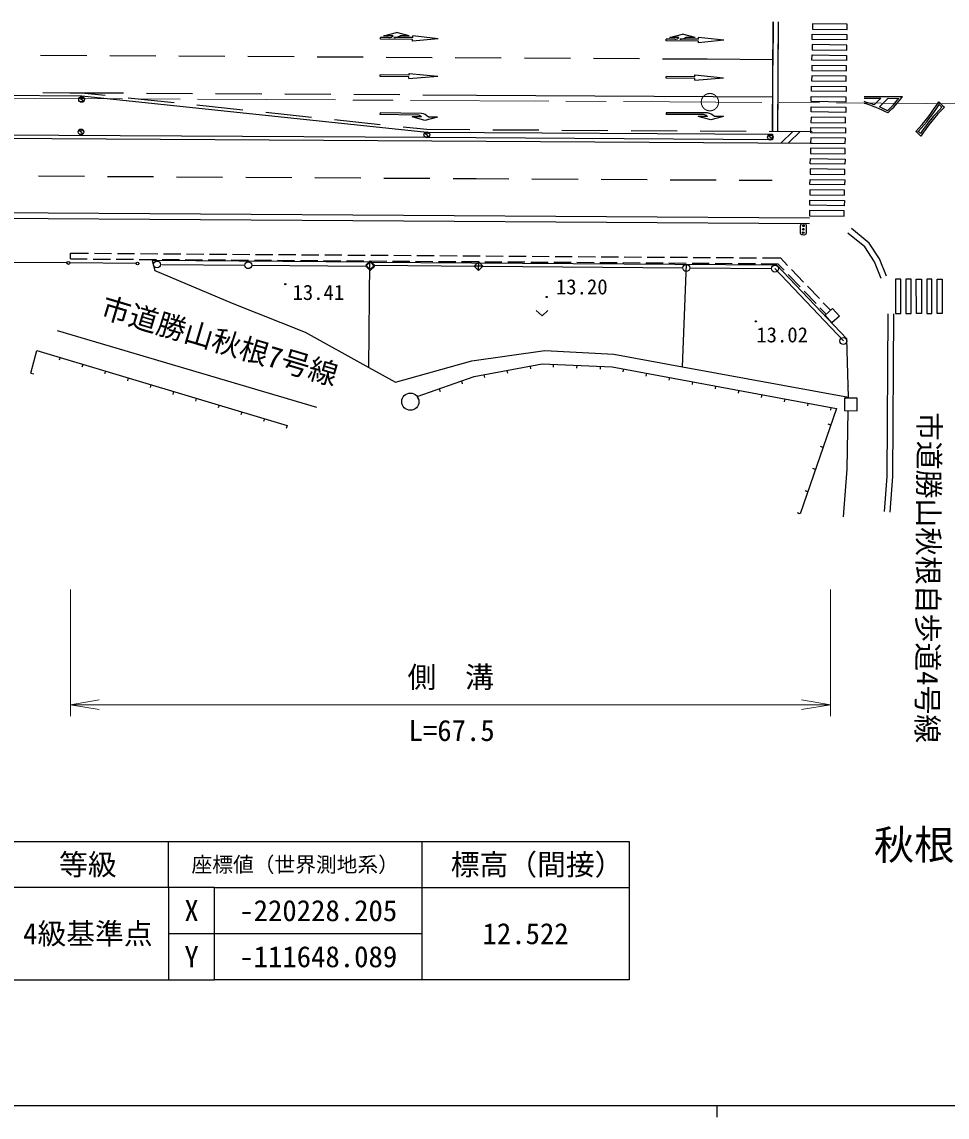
# Model space of a CAD drawing. Units: millimetres at full size, sheet at 1:1000; details may follow other scales. Extents: x 40000 to 680000, y 20000 to 380000.
# Drawn here: x 107666 to 187992, y 204000 to 299090 of the extents above; entities that cross this region are included whole.
import ezdxf
from ezdxf.enums import TextEntityAlignment as Align

# ---------------------------------------------------------------- set-up
doc = ezdxf.new("R2010")
doc.units = ezdxf.units.MM
doc.header["$LTSCALE"] = 1000
doc.linetypes.add('CHAIN', pattern=[18.5, 12, -1.5, 3.5, -1.5])
for name, color, linetype, lineweight in [('M-BGD', 7, 'Continuous', 25), ('M-BMK', 2, 'CHAIN', 13), ('M-BMK-ROW', 30, 'Continuous', 25), ('M-BMK-SRVR', 3, 'Continuous', 25), ('M-STR-HTXT', 7, 'Continuous', 13), ('M-STR-STRC', 7, 'Continuous', 25), ('M-TTL-BAND', 7, 'Continuous', 25)]:
    doc.layers.add(name, color=color, linetype=linetype, lineweight=lineweight)
doc.layers.add('M-BMK-HTXT', color=7, linetype='Continuous')
doc.styles.add('ＭＳ ゴシック', font='')
doc.styles.get('ＭＳ ゴシック').set_extended_font_data('MS Gothic')

# ---------------------------------------------------------------- blocks, each defined once
blk = doc.blocks.new('open_arrow')
at = {"color": 0, "linetype": 'Continuous', "lineweight": -2}
blk.add_lwpolyline([(7.5, 1.25), (0, 0), (7.5, -1.25)], dxfattribs=at)

msp = doc.modelspace()

# ---------------------------------------------------------------- linework, layer by layer
at = {"layer": 'M-BGD'}
for p, q in [((67404, 292975), (112862, 292667)), ((112757, 292442), (112760, 292472)), ((112766, 292411), (112757, 292442)), ((112760, 292472), (112769, 292496)), ((112781, 292388), (112766, 292411)), ((112767, 292197), (112780, 292182)), ((112769, 292496), (112787, 292518)), ((112780, 292182), (112799, 292173)), ((112915, 292307), (112781, 292388)), ((112787, 292518), (112826, 292528)), ((112799, 292173), (112825, 292167)), ((112825, 292167), (112864, 292166)), ((112826, 292528), (112884, 292527)), ((112862, 292667), (142814, 289519)), ((112864, 292166), (112896, 292174)), ((112884, 292527), (112909, 292523)), ((112896, 292174), (112924, 292193)), ((112909, 292523), (112932, 292511)), ((112933, 292292), (112915, 292307)), ((112924, 292193), (112941, 292220)), ((112932, 292511), (112952, 292492)), ((112942, 292267), (112933, 292292)), ((112941, 292220), (112943, 292248)), ((112943, 292248), (112942, 292267)), ((112952, 292492), (112969, 292463)), ((142806, 289049), (102596, 289277)), ((112706, 289621), (112709, 289651)), ((112715, 289589), (112706, 289621)), ((112709, 289651), (112718, 289674)), ((112730, 289567), (112715, 289589)), ((112716, 289376), (112729, 289360)), ((112718, 289674), (112736, 289696)), ((112729, 289360), (112748, 289351)), ((112864, 289485), (112730, 289567)), ((112736, 289696), (112775, 289707)), ((112748, 289351), (112774, 289346)), ((112774, 289346), (112813, 289345)), ((112775, 289707), (112833, 289706)), ((112813, 289345), (112845, 289353)), ((112833, 289706), (112857, 289701)), ((112845, 289353), (112873, 289371)), ((112857, 289701), (112881, 289690)), ((112881, 289471), (112864, 289485)), ((112873, 289371), (112890, 289398)), ((112881, 289690), (112901, 289670)), ((112891, 289446), (112881, 289471)), ((112890, 289398), (112892, 289427)), ((112892, 289427), (112891, 289446)), ((112901, 289670), (112918, 289641)), ((142730, 289371), (142733, 289401)), ((142739, 289339), (142730, 289371)), ((142733, 289401), (142742, 289424)), ((142753, 289316), (142739, 289339)), ((142739, 289125), (142753, 289110)), ((142742, 289424), (142760, 289446)), ((142888, 289235), (142753, 289316)), ((142753, 289110), (142771, 289101)), ((142760, 289446), (142799, 289457)), ((142771, 289101), (142798, 289095)), ((142798, 289095), (142836, 289095)), ((142799, 289457), (142856, 289456)), ((142814, 289519), (172841, 289345)), ((142836, 289095), (142869, 289103)), ((142856, 289456), (142881, 289451)), ((142869, 289103), (142897, 289121)), ((142881, 289451), (142905, 289440)), ((142905, 289221), (142888, 289235)), ((142897, 289121), (142914, 289148)), ((142905, 289440), (142924, 289420)), ((142915, 289196), (142905, 289221)), ((142914, 289148), (142916, 289177)), ((142916, 289177), (142915, 289196)), ((142924, 289420), (142941, 289391)), ((172554, 289170), (172557, 289200)), ((172564, 289138), (172554, 289170)), ((172557, 289200), (172567, 289223)), ((172578, 289115), (172564, 289138)), ((172567, 289223), (172584, 289245)), ((172713, 289034), (172578, 289115)), ((172584, 289245), (172623, 289256)), ((172623, 289256), (172681, 289254)), ((172681, 289254), (172706, 289250)), ((172706, 289250), (172729, 289238)), ((172729, 289238), (172749, 289219)), ((172749, 289219), (172766, 289190)), ((172841, 289345), (172839, 288844)), ((172839, 288844), (142806, 289049)), ((172564, 288924), (172578, 288909)), ((172578, 288909), (172596, 288900)), ((172596, 288900), (172622, 288894)), ((172622, 288894), (172661, 288894)), ((172661, 288894), (172694, 288902)), ((172694, 288902), (172722, 288920)), ((172730, 289020), (172713, 289034)), ((172722, 288920), (172738, 288947)), ((172739, 288994), (172730, 289020)), ((172738, 288947), (172740, 288976)), ((172740, 288976), (172739, 288994)), ((176047, 281544), (82845, 282157)), ((175267, 281405), (175279, 281467)), ((175279, 281467), (175302, 281509)), ((175302, 281509), (175345, 281553)), ((175345, 281553), (175391, 281577)), ((175391, 281577), (175459, 281588)), ((175459, 281588), (175584, 281586)), ((175584, 281586), (175651, 281572)), ((175651, 281572), (175695, 281546)), ((175695, 281546), (175737, 281503)), ((175737, 281503), (175761, 281455)), ((175254, 280780), (175267, 281405)), ((175263, 280717), (175254, 280780)), ((175287, 280669), (175263, 280717)), ((175326, 280629), (175287, 280669)), ((175371, 280603), (175326, 280629)), ((175438, 280589), (175371, 280603)), ((175563, 280586), (175438, 280589)), ((175631, 280595), (175563, 280586)), ((175676, 280621), (175631, 280595)), ((175722, 280663), (175676, 280621)), ((175743, 280707), (175722, 280663)), ((175754, 280770), (175743, 280707)), ((175767, 281395), (175754, 280770)), ((175761, 281455), (175767, 281395)), ((180839, 279547), (179365, 280760)), ((111881, 278516), (111884, 279016)), ((111884, 279016), (113455, 279005)), ((113955, 279002), (115455, 278991)), ((115955, 278988), (117455, 278978)), ((117955, 278974), (119455, 278964)), ((119955, 278961), (121455, 278950)), ((121955, 278947), (123455, 278937)), ((123955, 278933), (125455, 278923)), ((125955, 278920), (127455, 278909)), ((127955, 278906), (129455, 278896)), ((129955, 278892), (131455, 278882)), ((131955, 278878), (133455, 278868)), ((133955, 278865), (135455, 278855)), ((135955, 278851), (137455, 278841)), ((137955, 278837), (139455, 278827)), ((139955, 278824), (141455, 278813)), ((141955, 278810), (143455, 278800)), ((143955, 278796), (145455, 278786)), ((145955, 278783), (147454, 278772)), ((147954, 278769), (149454, 278759)), ((149954, 278755), (151454, 278745)), ((151954, 278742), (153454, 278731)), ((153954, 278728), (155454, 278718)), ((155954, 278714), (157454, 278704)), ((157954, 278700), (159454, 278690)), ((159954, 278687), (161454, 278677)), ((161954, 278673), (163454, 278663)), ((163954, 278659), (165454, 278649)), ((165954, 278646), (167454, 278635)), ((167954, 278632), (169454, 278622)), ((169954, 278618), (171454, 278608)), ((181681, 278272), (180839, 279547)), ((111576, 278165), (105827, 278208)), ((117575, 278119), (111826, 278163)), ((111881, 278516), (113346, 278506)), ((113846, 278502), (115346, 278492)), ((115846, 278489), (117346, 278479)), ((117846, 278475), (119346, 278465)), ((118973, 278360), (119206, 277511)), ((137882, 278230), (118973, 278360)), ((119846, 278461), (121346, 278451)), ((121846, 278448), (123346, 278437)), ((123846, 278434), (125346, 278424)), ((125846, 278420), (127346, 278410)), ((127846, 278407), (129346, 278396)), ((129846, 278393), (131346, 278383)), ((131846, 278379), (133345, 278369)), ((133845, 278366), (135345, 278355)), ((135845, 278352), (137345, 278342)), ((137780, 269073), (137882, 278230)), ((137845, 278338), (139345, 278328)), ((137882, 278230), (173195, 278009)), ((139845, 278324), (141345, 278314)), ((141845, 278311), (143345, 278300)), ((143845, 278297), (145345, 278287)), ((145845, 278283), (147345, 278273)), ((147845, 278270), (149345, 278259)), ((149845, 278256), (151345, 278246)), ((151845, 278242), (153345, 278232)), ((153845, 278229), (155345, 278218)), ((155845, 278215), (157345, 278205)), ((157845, 278201), (159345, 278191)), ((159845, 278188), (161345, 278177)), ((161845, 278174), (163345, 278164)), ((163845, 278160), (165345, 278150)), ((165015, 269138), (165355, 278063)), ((165845, 278146), (167345, 278136)), ((167845, 278133), (169345, 278122)), ((169845, 278119), (171345, 278109)), ((171845, 278105), (173310, 278095)), ((171954, 278605), (173525, 278594)), ((179299, 271578), (173195, 278009)), ((173310, 278095), (173848, 277532)), ((173525, 278594), (174137, 277954)), ((182269, 276823), (181681, 278272)), ((119206, 277511), (125920, 274679)), ((174194, 277170), (175230, 276086)), ((174482, 277592), (175518, 276507)), ((175864, 276146), (176900, 275061)), ((175575, 275724), (176611, 274639)), ((125920, 274679), (132254, 272153)), ((152328, 274040), (152828, 273567)), ((152828, 273567), (153328, 274040)), ((176957, 274278), (177495, 273714)), ((177245, 274700), (177857, 274060)), ((177401, 273636), (178041, 274215)), ((178041, 274215), (178638, 273555)), ((177998, 272976), (177401, 273636)), ((178638, 273555), (177998, 272976)), ((182778, 259626), (182863, 273734)), ((183277, 259606), (183363, 273731)), ((133264, 265604), (110762, 272278)), ((132254, 272153), (137780, 269073)), ((179426, 266518), (179299, 271578)), ((108446, 268604), (108967, 270551)), ((108967, 270551), (130694, 264034)), ((146729, 269653), (153069, 270559)), ((153069, 270559), (159052, 270228)), ((159052, 270228), (165015, 269138)), ((110980, 269947), (110908, 269708)), ((112951, 269356), (112879, 269117)), ((140103, 267813), (146729, 269653)), ((146937, 268305), (152850, 269404)), ((151782, 269205), (151827, 268960)), ((152850, 269404), (158923, 269138)), ((153799, 269362), (153788, 269112)), ((155834, 269273), (155823, 269023)), ((157868, 269184), (157857, 268934)), ((158923, 269138), (178401, 265527)), ((165015, 269138), (179426, 266518)), ((108446, 268604), (108688, 268540)), ((114923, 268765), (114851, 268525)), ((116894, 268173), (116822, 267934)), ((137780, 269073), (140103, 267813)), ((141976, 266569), (146937, 268305)), ((147777, 268461), (147823, 268215)), ((149779, 268833), (149825, 268587)), ((159887, 268959), (159842, 268713)), ((161890, 268588), (161844, 268342)), ((163893, 268217), (163847, 267971)), ((118866, 267582), (118794, 267342)), ((143899, 267242), (143981, 267006)), ((145821, 267915), (145904, 267679)), ((165895, 267845), (165849, 267600)), ((167898, 267474), (167852, 267228)), ((120837, 266991), (120765, 266751)), ((122809, 266399), (122737, 266160)), ((141976, 266569), (142059, 266333)), ((169900, 267103), (169854, 266857)), ((171903, 266732), (171857, 266486)), ((173905, 266361), (173859, 266115)), ((179097, 266435), (179085, 265339)), ((180196, 266423), (179097, 266435)), ((180184, 265327), (180196, 266423)), ((124780, 265808), (124708, 265568)), ((178401, 265527), (175239, 256374)), ((175908, 265989), (175862, 265744)), ((177910, 265618), (177865, 265372)), ((179085, 265339), (180184, 265327)), ((179308, 260256), (179409, 265335)), ((126752, 265216), (126680, 264977)), ((128723, 264625), (128651, 264386)), ((130694, 264034), (130623, 263794)), ((177899, 264074), (177663, 264156)), ((177234, 262149), (176998, 262231)), ((176569, 260224), (176333, 260306)), ((178986, 256116), (179308, 260256)), ((182547, 256573), (182778, 259626)), ((183046, 256535), (183277, 259606)), ((175904, 258299), (175668, 258381)), ((175239, 256374), (175003, 256456)), ((175159, 256391), (175064, 256424))]:
    msp.add_line(p, q, dxfattribs=at)
for centre, radius in [((112848, 292357), 249), ((112797, 289535), 249), ((142820, 289285), 249), ((172645, 289084), 249), ((175505, 280787), 75), ((175511, 281087), 75), ((175517, 281387), 75), ((111701, 278164), 124), ((117700, 278119), 124), ((130537, 276313), 50), ((130537, 276313), 43.8), ((130537, 276313), 37.5), ((130537, 276313), 31.3), ((130537, 276313), 25), ((130537, 276313), 18.8), ((130537, 276313), 12.5), ((130537, 276313), 6.2), ((153220, 275208), 50), ((153220, 275208), 43.8), ((153220, 275208), 37.5), ((153220, 275208), 31.3), ((153220, 275208), 25), ((153220, 275208), 18.8), ((153220, 275209), 12.5), ((153220, 275208), 6.2), ((171384, 273087), 50), ((171384, 273087), 43.8), ((171384, 273087), 37.5), ((171384, 273087), 31.3), ((171384, 273087), 25), ((171384, 273087), 18.8), ((171384, 273087), 12.5), ((171384, 273087), 6.2), ((141396, 266118), 746)]:
    msp.add_circle(centre, radius, dxfattribs=at)
msp.add_arc((179423, 267489), 24.9, 149.387, 213.49602, dxfattribs=at)
at = {"layer": 'M-BMK'}
msp.add_line((67402, 292703), (367397, 290958), dxfattribs=at)
msp.add_circle((167400, 292122), 750, dxfattribs=at)
at = {"layer": 'M-BMK-ROW'}
for p, q in [((119821, 278026), (127017, 277967)), ((127617, 277962), (137533, 277877)), ((138276, 277960), (146947, 277882)), ((147692, 277871), (146942, 277886)), ((147309, 277504), (147325, 278253)), ((147687, 277875), (165048, 277734)), ((165648, 277729), (172745, 277671)), ((173045, 277669), (178990, 271385))]:
    msp.add_line(p, q, dxfattribs=at)
for points in [[(137896, 277499), (137529, 277882), (137912, 278249), (138279, 277866)], [(137898, 277589), (137531, 277972), (137914, 278339), (138281, 277956)], [(147309, 277504), (146942, 277886), (147325, 278253), (147692, 277871)]]:
    msp.add_lwpolyline(points, close=True, dxfattribs=at)
for centre in [(119402, 278029), (127317, 277965), (165348, 277731), (173045, 277669), (178990, 271385)]:
    msp.add_circle(centre, 300, dxfattribs=at)
at = {"layer": 'M-BMK-SRVR'}
for p, q in [((106395, 227929), (120395, 227929)), ((120395, 223929), (120395, 227929)), ((120395, 227929), (142395, 227929)), ((142395, 227929), (142395, 223929)), ((142395, 227929), (160395, 227929)), ((160395, 227929), (160395, 223929)), ((120395, 223929), (106395, 223929)), ((124395, 223929), (120395, 223929)), ((120395, 223929), (120395, 219929)), ((124395, 219929), (124395, 223929)), ((124395, 223929), (142395, 223929)), ((142395, 223929), (142395, 219929)), ((142395, 223929), (160395, 223929)), ((160395, 223929), (160395, 215929)), ((120395, 219929), (124395, 219929)), ((120395, 219929), (120395, 215929)), ((124395, 215929), (124395, 219929)), ((124395, 219929), (142395, 219929)), ((142395, 219929), (142395, 215929)), ((106395, 215929), (120395, 215929)), ((120395, 215929), (124395, 215929)), ((142395, 215929), (124395, 215929)), ((160395, 215929), (142395, 215929))]:
    msp.add_line(p, q, dxfattribs=at)
at = {"layer": 'M-STR-HTXT'}
for p, q in [((111884, 249808), (111884, 238808)), ((177857, 249808), (177857, 238808)), ((111884, 239808), (177857, 239808))]:
    msp.add_line(p, q, dxfattribs=at)
at = {"layer": 'M-STR-STRC'}
for p, q in [((172826, 289590), (172881, 299090)), ((172881, 299090), (172859, 295340)), ((173331, 299088), (173276, 289588)), ((173331, 299088), (173309, 295338)), ((176305, 298918), (176300, 298468)), ((179312, 298882), (176305, 298918)), ((179307, 298432), (179312, 298882)), ((138792, 297588), (138793, 297738)), ((139536, 297734), (138793, 297738)), ((139094, 297887), (140196, 298180)), ((139894, 297882), (139094, 297887)), ((141593, 297722), (139966, 297732)), ((141294, 297874), (140196, 298180)), ((141294, 297874), (140494, 297878)), ((143793, 297634), (141591, 297422)), ((141593, 297722), (141594, 297872)), ((143793, 297634), (141594, 297872)), ((163912, 297742), (165014, 298036)), ((164712, 297738), (163912, 297742)), ((166112, 297729), (165014, 298036)), ((166112, 297729), (165312, 297734)), ((166411, 297578), (166412, 297728)), ((168611, 297490), (166412, 297728)), ((176286, 297568), (176291, 298018)), ((176291, 298018), (179298, 297983)), ((176300, 298468), (179307, 298432)), ((179298, 297983), (179293, 297533)), ((141592, 297572), (138792, 297588)), ((141591, 297422), (141592, 297572)), ((163610, 297444), (163611, 297594)), ((166410, 297428), (163610, 297444)), ((164354, 297590), (163611, 297594)), ((166411, 297578), (164784, 297587)), ((168611, 297490), (166409, 297278)), ((166409, 297278), (166410, 297428)), ((176277, 297118), (176272, 296669)), ((179284, 297083), (176277, 297118)), ((179293, 297533), (176286, 297568)), ((179279, 296633), (179284, 297083)), ((109290, 296210), (113290, 296187)), ((115290, 296175), (119290, 296152)), ((121290, 296140), (125290, 296117)), ((127290, 296105), (131290, 296082)), ((133290, 296070), (137290, 296047)), ((139290, 296035), (143290, 296012)), ((145290, 296001), (149290, 295977)), ((151290, 295966), (155290, 295942)), ((157290, 295931), (161289, 295907)), ((163289, 295896), (167156, 295873)), ((167156, 295873), (172862, 295840)), ((176258, 295769), (176263, 296219)), ((179265, 295733), (176258, 295769)), ((176263, 296219), (179270, 296183)), ((176272, 296669), (179279, 296633)), ((179270, 296183), (179265, 295733)), ((176249, 295319), (176244, 294869)), ((176244, 294869), (179251, 294833)), ((179256, 295283), (176249, 295319)), ((179251, 294833), (179256, 295283)), ((138773, 294338), (138774, 294488)), ((141273, 294324), (138773, 294338)), ((141274, 294474), (138774, 294488)), ((141272, 294174), (143774, 294384)), ((141272, 294174), (141273, 294324)), ((141274, 294474), (141275, 294624)), ((141275, 294624), (143774, 294384)), ((163591, 294194), (163592, 294344)), ((166091, 294180), (163591, 294194)), ((166092, 294330), (163592, 294344)), ((166091, 294030), (168592, 294240)), ((166091, 294030), (166091, 294180)), ((166092, 294330), (166093, 294480)), ((166093, 294480), (168592, 294240)), ((176235, 294419), (176230, 293969)), ((176230, 293969), (179236, 293933)), ((179242, 294383), (176235, 294419)), ((179236, 293933), (179242, 294383)), ((109486, 292959), (111833, 292945)), ((111833, 292945), (116486, 292918)), ((112844, 292939), (114907, 292721)), ((118486, 292906), (122486, 292883)), ((172847, 293340), (172826, 289590)), ((173297, 293338), (173276, 289588)), ((176216, 293069), (176221, 293519)), ((179222, 293033), (176216, 293069)), ((176221, 293519), (179228, 293483)), ((179228, 293483), (179222, 293033)), ((116896, 292510), (120874, 292089)), ((124486, 292872), (128486, 292848)), ((130485, 292837), (134485, 292813)), ((136485, 292802), (140485, 292778)), ((142485, 292767), (147138, 292740)), ((147138, 292740), (172843, 292590)), ((176200, 292169), (176205, 292619)), ((179207, 292133), (176200, 292169)), ((176205, 292619), (179212, 292583)), ((179212, 292583), (179207, 292133)), ((180792, 292469), (182237, 292461)), ((180793, 292619), (184120, 292600)), ((181656, 291886), (182237, 292461)), ((182114, 291706), (182874, 292457)), ((182874, 292457), (183812, 292451)), ((122863, 291878), (126841, 291457)), ((128830, 291247), (132807, 290826)), ((138759, 291204), (138756, 291054)), ((141999, 290999), (138756, 291054)), ((142358, 291143), (138759, 291204)), ((163594, 291207), (163593, 291057)), ((166836, 291038), (163593, 291057)), ((167194, 291186), (163594, 291207)), ((176187, 291269), (176193, 291719)), ((179194, 291233), (176187, 291269)), ((176193, 291719), (179200, 291683)), ((179200, 291683), (179194, 291233)), ((134796, 290615), (138774, 290194)), ((142648, 290538), (141553, 290857)), ((142353, 290843), (141553, 290857)), ((143753, 290819), (142648, 290538)), ((143753, 290819), (142953, 290833)), ((167490, 290584), (166392, 290890)), ((167192, 290886), (166392, 290890)), ((168592, 290878), (167490, 290584)), ((168592, 290878), (167792, 290882)), ((176179, 290819), (176173, 290369)), ((176173, 290369), (179180, 290333)), ((179185, 290783), (176179, 290819)), ((179180, 290333), (179185, 290783)), ((140763, 289983), (142826, 289765)), ((142826, 289765), (146551, 289743)), ((148551, 289731), (152551, 289708)), ((154551, 289697), (158551, 289673)), ((160551, 289662), (164551, 289638)), ((166551, 289627), (170551, 289604)), ((172551, 289592), (176276, 289570)), ((173593, 288586), (174599, 289580)), ((174229, 288582), (175235, 289576)), ((176159, 289469), (176165, 289919)), ((179166, 289434), (176159, 289469)), ((176165, 289919), (179171, 289884)), ((179171, 289884), (179166, 289434)), ((102581, 288999), (176270, 288570)), ((176151, 289019), (176145, 288570)), ((176145, 288570), (179152, 288534)), ((179157, 288984), (176151, 289019)), ((179152, 288534), (179157, 288984)), ((176117, 286770), (176122, 287220)), ((176122, 287220), (179129, 287184)), ((176136, 288120), (176131, 287670)), ((176131, 287670), (179138, 287634)), ((179143, 288084), (176136, 288120)), ((179129, 287184), (179124, 286734)), ((179138, 287634), (179143, 288084)), ((176108, 286320), (176103, 285870)), ((179115, 286284), (176108, 286320)), ((179124, 286734), (176117, 286770)), ((179110, 285834), (179115, 286284)), ((109096, 285711), (113096, 285688)), ((115096, 285676), (119096, 285653)), ((121096, 285641), (125096, 285618)), ((127096, 285606), (131096, 285583)), ((133096, 285571), (137096, 285548)), ((139096, 285536), (143096, 285513)), ((145096, 285502), (147095, 285490)), ((147095, 285490), (149948, 285473)), ((151948, 285462), (155948, 285438)), ((157948, 285427), (161948, 285403)), ((163948, 285392), (167948, 285369)), ((169948, 285357), (172801, 285340)), ((176089, 284970), (176094, 285420)), ((176094, 285420), (179101, 285384)), ((176103, 285870), (179110, 285834)), ((179101, 285384), (179096, 284934)), ((176080, 284520), (176075, 284070)), ((179087, 284484), (176080, 284520)), ((179096, 284934), (176089, 284970)), ((179082, 284034), (179087, 284484)), ((176061, 283170), (176066, 283620)), ((176066, 283620), (179073, 283584)), ((176075, 284070), (179082, 284034)), ((179073, 283584), (179067, 283134)), ((176050, 282044), (82849, 282657)), ((176052, 282720), (176046, 282255)), ((179059, 282684), (176052, 282720)), ((179067, 283134), (176061, 283170)), ((179053, 282219), (179059, 282684)), ((176046, 282255), (179053, 282219)), ((181215, 279885), (179682, 281147)), ((182126, 278507), (181215, 279885)), ((182733, 277011), (182126, 278507)), ((183521, 276756), (183524, 273760)), ((183971, 276756), (183521, 276756)), ((183974, 273761), (183971, 276756)), ((184871, 276757), (184421, 276756)), ((184421, 276756), (184424, 273761)), ((184874, 273761), (184871, 276757)), ((185321, 276757), (185771, 276757)), ((185324, 273762), (185321, 276757)), ((185771, 276757), (185774, 273762)), ((186221, 276758), (186224, 273762)), ((186671, 276758), (186221, 276758)), ((186674, 273763), (186671, 276758)), ((187121, 276758), (187571, 276759)), ((187124, 273763), (187121, 276758)), ((187571, 276759), (187574, 273763)), ((183524, 273760), (183974, 273761)), ((184424, 273761), (184874, 273761)), ((185774, 273762), (185324, 273762)), ((186224, 273762), (186674, 273763)), ((187574, 273763), (187124, 273763))]:
    msp.add_line(p, q, dxfattribs=at)
for centre, radius, start, end in [((139539, 298234), 500, 269.66668, 315.23968), ((139972, 298732), 1000, 269.66668, 301.45501), ((164357, 298090), 500, 269.66668, 315.23968), ((164790, 298587), 1000, 269.66668, 301.45501), ((177462, 280563), 11925, 63.1472, 73.79764), ((177462, 280563), 12075, 69.67614, 73.99987), ((175322, 299326), 10925, 313.36235, 321.00554), ((175322, 299326), 11075, 312.81838, 322.60259), ((175322, 299326), 13925, 315.57909, 329.03358), ((195828, 300457), 11925, 224.0792, 227.41181), ((141990, 290499), 500, 43.45439, 89.02739), ((142220, 290153), 1000, 42.86485, 82.05982), ((166833, 290538), 500, 44.09368, 89.66668), ((167067, 290194), 1000, 43.50415, 82.69911), ((177462, 280563), 12075, 63.64583, 67.34151), ((175322, 299326), 14075, 316.2242, 328.24642), ((197469, 281697), 14075, 134.85744, 146.81281), ((197469, 281697), 13925, 134.21617, 147.55177), ((195828, 300457), 12075, 224.99755, 226.66366), ((177462, 280563), 11925, 46.18572, 49.12037), ((177462, 280563), 12075, 47.04785, 48.36774)]:
    msp.add_arc(centre, radius, start, end, dxfattribs=at)
at = {"layer": 'M-TTL-BAND'}
for p, q in [((40000, 205000), (579000, 205000)), ((168000, 205000), (168000, 204000))]:
    msp.add_line(p, q, dxfattribs=at)

# ---------------------------------------------------------------- block references
at = {"layer": 'M-STR-HTXT', "xscale": 333, "yscale": 333}
msp.add_blockref('open_arrow', (111884, 239808), dxfattribs=at)
at = {"layer": 'M-STR-HTXT', "xscale": 333, "yscale": 333, "rotation": 180}
msp.add_blockref('open_arrow', (177857, 239808), dxfattribs=at)

# ---------------------------------------------------------------- texts
at = {"layer": 'M-BGD', "style": 'ＭＳ ゴシック'}
for s, p in [('13.20', (154030, 275034)), ('13.41', (131160, 274551)), ('13.02', (171426, 270866))]:
    msp.add_text(s, height=1320, dxfattribs=at).set_placement(p, align=Align.BOTTOM_LEFT)
at = {"layer": 'M-BMK-HTXT', "style": 'ＭＳ ゴシック'}
for s, rotation, p in [('市道勝山秋根7号線', 343.48, (114236, 273005)), ('市道勝山秋根自歩道4号線', 269.654, (184973, 265224))]:
    msp.add_text(s, height=1833, rotation=rotation, dxfattribs=at).set_placement(p, align=Align.BOTTOM_LEFT)
msp.add_text('秋根上町二丁目', height=2566, dxfattribs=at).set_placement((193882, 227639), align=Align.MIDDLE_CENTER)
at = {"layer": 'M-BMK-SRVR', "style": 'ＭＳ ゴシック'}
for s, height, p in [('等級', 1833, (113395, 225929)), ('座標値（世界測地系）', 1320, (131395, 225929)), ('標高（間接）', 1833, (152395, 225929)), ('X', 1833, (122395, 221929)), ('-220228.205', 1833, (133395, 221929)), ('4級基準点', 1833, (113395, 219929)), ('12.522', 1833, (151395, 219929)), ('Y', 1833, (122395, 217929)), ('-111648.089', 1833, (133395, 217929))]:
    msp.add_text(s, height=height, dxfattribs=at).set_placement(p, align=Align.MIDDLE_CENTER)
at = {"layer": 'M-STR-HTXT', "style": 'ＭＳ ゴシック'}
msp.add_text('側\u3000溝', height=1833, dxfattribs=at).set_placement((144895, 242199), align=Align.MIDDLE_CENTER)
msp.add_text('L=67.5', height=1833, dxfattribs=at).set_placement((144975, 236104), align=Align.BOTTOM_CENTER)

doc.saveas('drawing.dxf')
